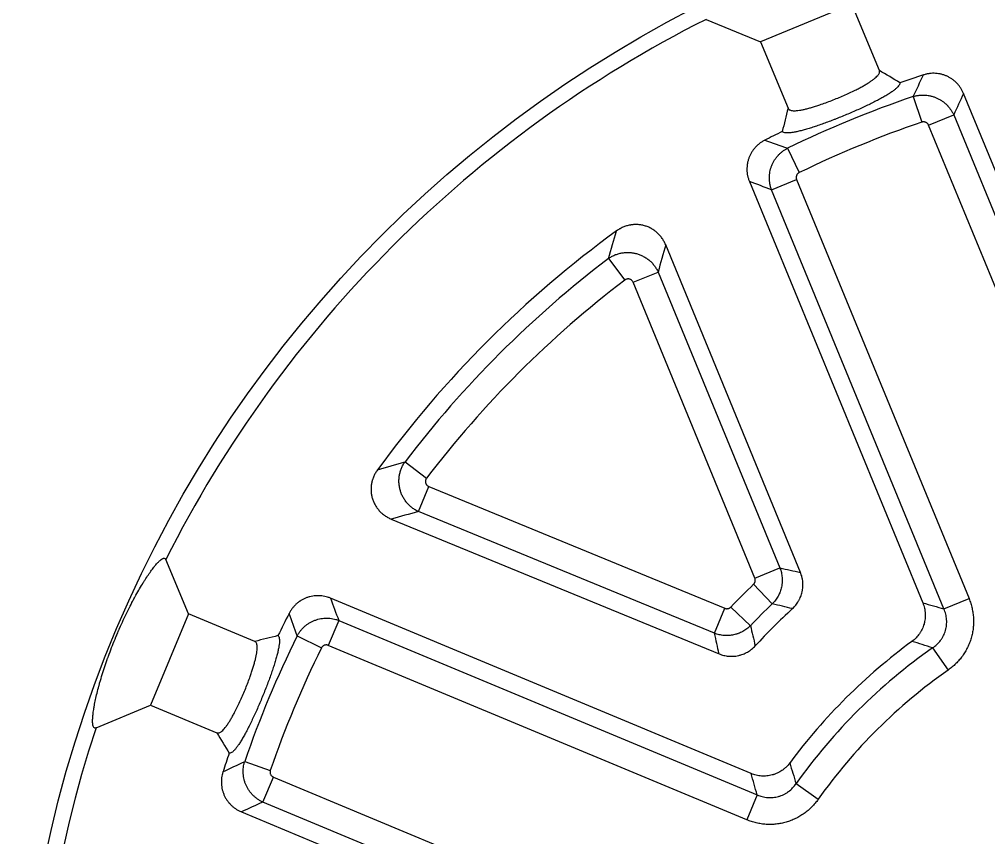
# Model space of a CAD drawing. Header units: millimetres. Extents: x -5 to 579, y 15 to 400.
# Drawn here: x 13.5 to 101.6, y 171.1 to 245.5 of the extents above; entities that cross this region are included whole.
import ezdxf

# ---------------------------------------------------------------- set-up
doc = ezdxf.new("R2010")
doc.units = ezdxf.units.MM
doc.layers.add('1', color=7, linetype='Continuous', true_color=0xffffff)

msp = doc.modelspace()

# ---------------------------------------------------------------- linework, layer by layer
at = {"layer": '1'}
for p, q in [((89.194, 246.906), (80.879, 243.461)), ((91.695, 240.867), (89.194, 246.906)), ((75.925, 245.514), (80.879, 243.461)), ((80.879, 243.461), (83.381, 237.423)), ((94.766, 238.493), (95.555, 236.162)), ((115.109, 200.446), (99.345, 238.775)), ((96.169, 235.883), (98.446, 236.819)), ((98.446, 236.819), (114.126, 198.695)), ((111.849, 197.758), (96.169, 235.883)), ((83.322, 233.787), (84.401, 231.574)), ((81.885, 230.008), (84.162, 230.944)), ((84.162, 230.944), (99.843, 192.82)), ((79.87, 230.765), (95.635, 192.436)), ((97.566, 191.883), (81.885, 230.008)), ((84.514, 195.205), (72.256, 225.007)), ((67.049, 223.76), (68.54, 221.801)), ((69.293, 221.596), (71.57, 222.533)), ((71.57, 222.533), (82.644, 195.609)), ((80.368, 194.672), (69.293, 221.596)), ((48.552, 205.264), (50.512, 203.772)), ((49.78, 200.742), (50.716, 203.019)), ((50.716, 203.019), (77.64, 191.945)), ((76.704, 189.668), (49.78, 200.742)), ((47.305, 200.056), (77.108, 187.798)), ((28.851, 191.433), (26.799, 196.388)), ((80.368, 194.672), (82.644, 195.609)), ((80.253, 194.129), (81.955, 192.35)), ((80.027, 176.906), (41.778, 192.861)), ((97.566, 191.883), (99.843, 192.82)), ((28.851, 191.433), (25.407, 183.118)), ((34.889, 188.932), (28.851, 191.433)), ((76.704, 189.668), (77.64, 191.945)), ((78.183, 192.06), (79.962, 190.358)), ((42.525, 190.842), (41.577, 188.57)), ((42.525, 190.842), (80.571, 174.973)), ((38.739, 189.424), (40.946, 188.334)), ((79.623, 172.7), (41.577, 188.57)), ((96.529, 188.34), (97.943, 186.325)), ((20.452, 181.066), (25.407, 183.118)), ((25.407, 183.118), (31.445, 180.617)), ((31.445, 180.617), (31.445, 180.617)), ((33.975, 178.004), (36.303, 177.203)), ((35.631, 174.316), (36.579, 176.588)), ((36.579, 176.588), (74.625, 160.718)), ((84.119, 175.991), (86.128, 174.568)), ((80.571, 174.973), (79.623, 172.7)), ((73.677, 158.446), (35.631, 174.316)), ((33.671, 173.427), (71.921, 157.472))]:
    msp.add_line(p, q, dxfattribs=at)
for radius in [112.5, 29.056, 27.116]:
    msp.add_circle((125.984, 146.328), radius, dxfattribs=at)
for radius, start, end in [(111.102, 116.78034, 153.21966), (98.884, 107.82906, 109.14137), (97.309, 108.71239, 116.00298), (94.847, 108.71239, 116.00298), (98.884, 115.85864, 116.88631), (98.884, 126.05475, 143.94525), (97.309, 127.27576, 142.72424), (94.847, 127.27576, 142.72424), (66.153, 133.73266, 136.26734), (63.691, 133.73266, 136.26734), (98.884, 152.82906, 154.14136), (62.116, 132.78899, 137.21101), (97.309, 153.71239, 161.00298), (52.884, 126.33085, 143.38452), (94.847, 153.71239, 161.00298), (51.309, 125.0342, 144.68117), (48.847, 125.0342, 144.68117), (111.102, 161.78034, 198.21966), (98.884, 160.85864, 161.88631)]:
    msp.add_arc((125.984, 146.328), radius, start, end, dxfattribs=at)
for points, knots in [([(83.381, 237.423), (83.381, 237.421), (83.396, 237.388), (83.437, 237.331), (83.536, 237.268), (83.67, 237.226), (83.841, 237.205), (84.046, 237.205), (84.285, 237.226), (84.555, 237.266), (84.854, 237.326), (85.178, 237.405), (85.525, 237.501), (85.893, 237.613), (86.32, 237.753), (86.808, 237.926), (87.354, 238.134), (87.906, 238.357), (88.452, 238.59), (88.983, 238.83), (89.446, 239.053), (89.843, 239.255), (90.178, 239.436), (90.487, 239.613), (90.767, 239.786), (91.015, 239.954), (91.229, 240.114), (91.406, 240.267), (91.543, 240.409), (91.641, 240.542), (91.7, 240.661), (91.72, 240.771), (91.708, 240.836), (91.695, 240.867)], [0, 0, 0, 0, 0.0015, 0.034162, 0.064671, 0.096608, 0.127422, 0.159121, 0.190242, 0.221717, 0.252951, 0.28414, 0.315366, 0.346638, 0.377964, 0.419388, 0.460943, 0.502646, 0.544347, 0.585895, 0.627306, 0.6586, 0.68985, 0.721063, 0.752247, 0.783512, 0.815041, 0.846063, 0.877711, 0.907731, 0.938885, 0.968398, 1, 1, 1, 1]), ([(93.56, 239.745), (93.561, 239.733), (93.562, 239.703), (93.553, 239.652), (93.522, 239.57), (93.45, 239.457), (93.313, 239.307), (93.125, 239.142), (92.889, 238.964), (92.606, 238.774), (92.28, 238.574), (91.913, 238.365), (91.51, 238.148), (91.073, 237.925), (90.609, 237.699), (90.121, 237.47), (89.615, 237.241), (89.094, 237.014), (88.566, 236.791), (88.124, 236.61), (87.77, 236.469), (87.418, 236.331), (86.983, 236.166), (86.474, 235.981), (85.981, 235.81), (85.511, 235.656), (85.068, 235.521), (84.655, 235.406), (84.276, 235.313), (83.936, 235.243), (83.636, 235.197), (83.379, 235.177), (83.168, 235.182), (83.004, 235.212), (82.907, 235.259), (82.867, 235.297), (82.855, 235.311)], [0, 0, 0, 0, 0.011354, 0.027779, 0.044204, 0.076955, 0.109754, 0.14236, 0.174739, 0.207196, 0.239782, 0.272039, 0.304234, 0.33665, 0.368854, 0.400876, 0.433042, 0.465289, 0.497265, 0.52929, 0.545436, 0.561591, 0.593666, 0.625699, 0.658013, 0.690322, 0.722485, 0.754823, 0.787404, 0.819771, 0.852184, 0.884907, 0.917498, 0.949985, 0.982664, 1, 1, 1, 1]), ([(99.345, 238.775), (99.309, 238.86), (99.232, 239.027), (99.093, 239.264), (98.987, 239.414), (98.902, 239.522), (98.873, 239.558), (98.827, 239.61), (98.812, 239.628), (98.781, 239.662), (98.702, 239.747), (98.553, 239.889), (98.339, 240.06), (98.185, 240.16), (98.065, 240.23), (98.025, 240.253), (97.943, 240.296), (97.902, 240.316), (97.777, 240.374), (97.607, 240.443), (97.432, 240.496), (97.299, 240.53), (97.231, 240.545), (97.163, 240.558), (97.118, 240.566), (97.095, 240.57), (96.98, 240.588), (96.797, 240.607), (96.523, 240.61), (96.34, 240.596), (96.203, 240.578), (96.157, 240.571), (96.066, 240.555), (96.021, 240.546), (95.885, 240.516), (95.796, 240.492), (95.708, 240.463)], [0, 0, 0, 0, 0.0625, 0.125, 0.1875, 0.1875, 0.21875, 0.21875, 0.234375, 0.234375, 0.25, 0.3125, 0.375, 0.4375, 0.4375, 0.46875, 0.46875, 0.5, 0.5, 0.5625, 0.625, 0.625, 0.65625, 0.671875, 0.671875, 0.6875, 0.6875, 0.75, 0.8125, 0.875, 0.875, 0.90625, 0.90625, 0.9375, 0.9375, 1, 1, 1, 1]), ([(94.766, 238.493), (94.854, 238.521), (94.943, 238.544), (95.078, 238.573), (95.124, 238.582), (95.215, 238.597), (95.261, 238.604), (95.399, 238.62), (95.582, 238.633), (95.857, 238.628), (96.04, 238.608), (96.178, 238.586), (96.224, 238.578), (96.315, 238.56), (96.36, 238.549), (96.494, 238.516), (96.67, 238.463), (96.841, 238.394), (96.967, 238.337), (97.009, 238.316), (97.091, 238.274), (97.132, 238.252), (97.254, 238.183), (97.41, 238.084), (97.628, 237.916), (97.764, 237.792), (97.845, 237.709), (97.861, 237.693), (97.893, 237.659), (97.909, 237.642), (97.955, 237.59), (97.985, 237.555), (98.073, 237.449), (98.183, 237.302), (98.327, 237.068), (98.409, 236.904), (98.446, 236.819)], [0, 0, 0, 0, 0.0625, 0.0625, 0.09375, 0.09375, 0.125, 0.125, 0.1875, 0.25, 0.3125, 0.3125, 0.34375, 0.34375, 0.375, 0.375, 0.4375, 0.5, 0.5, 0.53125, 0.53125, 0.5625, 0.5625, 0.625, 0.6875, 0.75, 0.75, 0.765625, 0.765625, 0.78125, 0.78125, 0.8125, 0.8125, 0.875, 0.9375, 1, 1, 1, 1]), ([(96.169, 235.883), (96.157, 235.911), (96.143, 235.939), (96.117, 235.977), (96.108, 235.99), (96.089, 236.014), (96.079, 236.026), (96.047, 236.06), (96.023, 236.08), (95.986, 236.107), (95.973, 236.115), (95.946, 236.131), (95.932, 236.138), (95.89, 236.157), (95.861, 236.167), (95.816, 236.178), (95.8, 236.181), (95.769, 236.185), (95.754, 236.187), (95.708, 236.189), (95.677, 236.188), (95.631, 236.181), (95.615, 236.178), (95.585, 236.171), (95.57, 236.167), (95.555, 236.162)], [0, 0, 0, 0, 0.125, 0.125, 0.1875, 0.1875, 0.25, 0.25, 0.375, 0.375, 0.4375, 0.4375, 0.5, 0.5, 0.625, 0.625, 0.6875, 0.6875, 0.75, 0.75, 0.875, 0.875, 0.9375, 0.9375, 1, 1, 1, 1]), ([(81.266, 234.524), (81.184, 234.482), (81.023, 234.391), (80.798, 234.235), (80.658, 234.117), (80.556, 234.023), (80.523, 233.991), (80.474, 233.942), (80.458, 233.925), (80.427, 233.892), (80.348, 233.807), (80.218, 233.647), (80.065, 233.419), (79.977, 233.258), (79.917, 233.133), (79.897, 233.091), (79.861, 233.006), (79.844, 232.963), (79.796, 232.834), (79.74, 232.66), (79.701, 232.481), (79.678, 232.345), (79.668, 232.277), (79.661, 232.208), (79.656, 232.162), (79.654, 232.139), (79.646, 232.024), (79.641, 231.84), (79.659, 231.566), (79.688, 231.385), (79.717, 231.25), (79.727, 231.204), (79.75, 231.115), (79.763, 231.07), (79.804, 230.938), (79.835, 230.85), (79.87, 230.765)], [0, 0, 0, 0, 0.0625, 0.125, 0.1875, 0.1875, 0.21875, 0.21875, 0.234375, 0.234375, 0.25, 0.3125, 0.375, 0.4375, 0.4375, 0.46875, 0.46875, 0.5, 0.5, 0.5625, 0.625, 0.625, 0.65625, 0.671875, 0.671875, 0.6875, 0.6875, 0.75, 0.8125, 0.875, 0.875, 0.90625, 0.90625, 0.9375, 0.9375, 1, 1, 1, 1]), ([(81.885, 230.008), (81.852, 230.094), (81.823, 230.181), (81.785, 230.315), (81.774, 230.359), (81.753, 230.45), (81.744, 230.495), (81.718, 230.631), (81.694, 230.813), (81.681, 231.088), (81.69, 231.272), (81.702, 231.411), (81.708, 231.457), (81.72, 231.549), (81.728, 231.595), (81.753, 231.731), (81.795, 231.91), (81.852, 232.085), (81.902, 232.215), (81.919, 232.257), (81.956, 232.343), (81.976, 232.385), (82.037, 232.51), (82.125, 232.672), (82.279, 232.901), (82.395, 233.044), (82.472, 233.13), (82.487, 233.148), (82.519, 233.181), (82.535, 233.198), (82.583, 233.248), (82.616, 233.28), (82.717, 233.375), (82.857, 233.494), (83.081, 233.652), (83.24, 233.744), (83.322, 233.787)], [0, 0, 0, 0, 0.0625, 0.0625, 0.09375, 0.09375, 0.125, 0.125, 0.1875, 0.25, 0.3125, 0.3125, 0.34375, 0.34375, 0.375, 0.375, 0.4375, 0.5, 0.5, 0.53125, 0.53125, 0.5625, 0.5625, 0.625, 0.6875, 0.75, 0.75, 0.765625, 0.765625, 0.78125, 0.78125, 0.8125, 0.8125, 0.875, 0.9375, 1, 1, 1, 1]), ([(84.401, 231.574), (84.373, 231.56), (84.347, 231.544), (84.31, 231.517), (84.298, 231.507), (84.275, 231.486), (84.264, 231.475), (84.232, 231.441), (84.214, 231.416), (84.189, 231.377), (84.182, 231.364), (84.168, 231.336), (84.162, 231.321), (84.145, 231.278), (84.137, 231.248), (84.129, 231.203), (84.127, 231.187), (84.125, 231.156), (84.124, 231.141), (84.125, 231.094), (84.128, 231.064), (84.138, 231.018), (84.142, 231.003), (84.151, 230.973), (84.156, 230.958), (84.162, 230.944)], [0, 0, 0, 0, 0.125, 0.125, 0.1875, 0.1875, 0.25, 0.25, 0.375, 0.375, 0.4375, 0.4375, 0.5, 0.5, 0.625, 0.625, 0.6875, 0.6875, 0.75, 0.75, 0.875, 0.875, 0.9375, 0.9375, 1, 1, 1, 1]), ([(72.256, 225.007), (72.213, 225.111), (72.117, 225.313), (72, 225.502), (71.873, 225.685), (71.804, 225.773), (71.711, 225.879), (71.692, 225.899), (71.654, 225.941), (71.596, 226.001), (71.535, 226.059), (71.412, 226.171), (71.325, 226.241), (71.145, 226.371), (71.051, 226.431), (70.928, 226.5), (70.903, 226.513), (70.853, 226.539), (70.778, 226.576), (70.701, 226.611), (70.547, 226.674), (70.442, 226.711), (70.228, 226.772), (70.119, 226.796), (69.952, 226.823), (69.896, 226.83), (69.785, 226.842), (69.73, 226.846), (69.563, 226.853), (69.451, 226.852), (69.285, 226.84), (69.229, 226.835), (69.146, 226.824), (69.118, 226.82), (69.063, 226.811), (69.035, 226.806), (68.897, 226.781), (68.788, 226.754), (68.575, 226.688), (68.471, 226.65), (68.318, 226.583), (68.267, 226.56), (68.192, 226.522), (68.167, 226.509), (68.117, 226.483), (68.093, 226.469), (67.97, 226.399), (67.876, 226.338), (67.785, 226.272)], [0, 0, 0, 0, 0.0625, 0.125, 0.125, 0.1875, 0.1875, 0.203125, 0.203125, 0.21875, 0.25, 0.25, 0.3125, 0.3125, 0.375, 0.375, 0.390625, 0.390625, 0.40625, 0.4375, 0.4375, 0.5, 0.5, 0.5625, 0.5625, 0.59375, 0.59375, 0.625, 0.625, 0.6875, 0.6875, 0.71875, 0.71875, 0.734375, 0.734375, 0.75, 0.75, 0.8125, 0.8125, 0.875, 0.875, 0.90625, 0.90625, 0.921875, 0.921875, 0.9375, 0.9375, 1, 1, 1, 1]), ([(67.049, 223.76), (67.139, 223.824), (67.233, 223.883), (67.379, 223.964), (67.429, 223.99), (67.529, 224.038), (67.58, 224.061), (67.733, 224.124), (67.942, 224.198), (68.159, 224.248), (68.297, 224.272), (68.324, 224.276), (68.38, 224.284), (68.463, 224.295), (68.547, 224.303), (68.714, 224.313), (68.825, 224.314), (69.048, 224.303), (69.159, 224.292), (69.298, 224.27), (69.326, 224.265), (69.382, 224.255), (69.464, 224.238), (69.546, 224.219), (69.707, 224.175), (69.813, 224.139), (70.021, 224.058), (70.123, 224.011), (70.322, 223.906), (70.418, 223.849), (70.603, 223.724), (70.691, 223.657), (70.861, 223.514), (70.942, 223.437), (71.057, 223.315), (71.094, 223.273), (71.166, 223.189), (71.201, 223.145), (71.3, 223.013), (71.362, 222.922), (71.474, 222.732), (71.525, 222.634), (71.57, 222.533)], [0, 0, 0, 0, 0.0625, 0.0625, 0.09375, 0.09375, 0.125, 0.125, 0.1875, 0.25, 0.25, 0.265625, 0.265625, 0.28125, 0.3125, 0.3125, 0.375, 0.375, 0.4375, 0.4375, 0.453125, 0.453125, 0.46875, 0.5, 0.5, 0.5625, 0.5625, 0.625, 0.625, 0.6875, 0.6875, 0.75, 0.75, 0.8125, 0.8125, 0.84375, 0.84375, 0.875, 0.875, 0.9375, 0.9375, 1, 1, 1, 1]), ([(69.293, 221.596), (69.279, 221.631), (69.261, 221.664), (69.229, 221.71), (69.217, 221.725), (69.192, 221.754), (69.179, 221.767), (69.137, 221.805), (69.106, 221.827), (69.039, 221.863), (69.005, 221.877), (68.95, 221.892), (68.932, 221.896), (68.894, 221.901), (68.857, 221.905), (68.819, 221.904), (68.791, 221.901), (68.782, 221.9), (68.763, 221.897), (68.754, 221.896), (68.707, 221.886), (68.671, 221.875), (68.62, 221.851), (68.603, 221.842), (68.571, 221.823), (68.555, 221.812), (68.54, 221.801)], [0, 0, 0, 0, 0.125, 0.125, 0.1875, 0.1875, 0.25, 0.25, 0.375, 0.375, 0.5, 0.5, 0.5625, 0.5625, 0.625, 0.6875, 0.6875, 0.71875, 0.71875, 0.75, 0.75, 0.875, 0.875, 0.9375, 0.9375, 1, 1, 1, 1]), ([(46.041, 204.527), (45.974, 204.436), (45.853, 204.249), (45.753, 204.05), (45.664, 203.846), (45.625, 203.741), (45.584, 203.606), (45.576, 203.579), (45.561, 203.525), (45.54, 203.444), (45.522, 203.362), (45.491, 203.198), (45.477, 203.088), (45.461, 202.866), (45.459, 202.755), (45.465, 202.614), (45.467, 202.586), (45.471, 202.53), (45.478, 202.446), (45.489, 202.363), (45.515, 202.198), (45.539, 202.09), (45.6, 201.876), (45.636, 201.77), (45.7, 201.614), (45.723, 201.562), (45.772, 201.461), (45.798, 201.412), (45.879, 201.266), (45.938, 201.172), (46.035, 201.036), (46.086, 200.97), (46.14, 200.905), (46.176, 200.862), (46.195, 200.841), (46.289, 200.737), (46.369, 200.658), (46.536, 200.511), (46.624, 200.442), (46.761, 200.347), (46.831, 200.301), (46.903, 200.257), (46.951, 200.229), (46.976, 200.215), (47.1, 200.147), (47.201, 200.099), (47.305, 200.056)], [0, 0, 0, 0, 0.0625, 0.125, 0.125, 0.1875, 0.1875, 0.203125, 0.203125, 0.21875, 0.25, 0.25, 0.3125, 0.3125, 0.375, 0.375, 0.390625, 0.390625, 0.40625, 0.4375, 0.4375, 0.5, 0.5, 0.5625, 0.5625, 0.59375, 0.59375, 0.625, 0.625, 0.6875, 0.6875, 0.71875, 0.734375, 0.734375, 0.75, 0.75, 0.8125, 0.8125, 0.875, 0.875, 0.90625, 0.921875, 0.921875, 0.9375, 0.9375, 1, 1, 1, 1]), ([(49.78, 200.742), (49.678, 200.787), (49.58, 200.839), (49.436, 200.924), (49.389, 200.954), (49.297, 201.016), (49.251, 201.048), (49.119, 201.148), (48.95, 201.291), (48.797, 201.453), (48.707, 201.56), (48.689, 201.582), (48.654, 201.625), (48.602, 201.692), (48.554, 201.76), (48.46, 201.899), (48.404, 201.994), (48.3, 202.192), (48.253, 202.294), (48.202, 202.425), (48.192, 202.451), (48.173, 202.504), (48.146, 202.584), (48.121, 202.665), (48.078, 202.826), (48.055, 202.935), (48.02, 203.156), (48.009, 203.267), (47.998, 203.492), (47.999, 203.604), (48.013, 203.826), (48.027, 203.937), (48.065, 204.155), (48.09, 204.264), (48.137, 204.425), (48.154, 204.478), (48.191, 204.583), (48.211, 204.635), (48.275, 204.788), (48.323, 204.887), (48.429, 205.08), (48.488, 205.173), (48.552, 205.264)], [0, 0, 0, 0, 0.0625, 0.0625, 0.09375, 0.09375, 0.125, 0.125, 0.1875, 0.25, 0.25, 0.265625, 0.265625, 0.28125, 0.3125, 0.3125, 0.375, 0.375, 0.4375, 0.4375, 0.453125, 0.453125, 0.46875, 0.5, 0.5, 0.5625, 0.5625, 0.625, 0.625, 0.6875, 0.6875, 0.75, 0.75, 0.8125, 0.8125, 0.84375, 0.84375, 0.875, 0.875, 0.9375, 0.9375, 1, 1, 1, 1]), ([(50.512, 203.772), (50.489, 203.742), (50.469, 203.71), (50.446, 203.659), (50.439, 203.641), (50.427, 203.605), (50.422, 203.587), (50.411, 203.532), (50.408, 203.494), (50.41, 203.418), (50.415, 203.381), (50.43, 203.327), (50.436, 203.309), (50.45, 203.274), (50.466, 203.24), (50.486, 203.208), (50.502, 203.185), (50.508, 203.177), (50.52, 203.162), (50.526, 203.155), (50.558, 203.12), (50.586, 203.095), (50.632, 203.063), (50.648, 203.052), (50.681, 203.034), (50.698, 203.026), (50.716, 203.019)], [0, 0, 0, 0, 0.125, 0.125, 0.1875, 0.1875, 0.25, 0.25, 0.375, 0.375, 0.5, 0.5, 0.5625, 0.5625, 0.625, 0.6875, 0.6875, 0.71875, 0.71875, 0.75, 0.75, 0.875, 0.875, 0.9375, 0.9375, 1, 1, 1, 1]), ([(20.452, 181.066), (20.438, 181.06), (20.424, 181.055), (20.401, 181.05), (20.392, 181.049), (20.373, 181.048), (20.347, 181.048), (20.323, 181.056), (20.277, 181.08), (20.225, 181.136), (20.19, 181.24), (20.169, 181.335), (20.163, 181.37), (20.156, 181.427), (20.154, 181.447), (20.15, 181.488), (20.149, 181.509), (20.142, 181.619), (20.142, 181.717), (20.149, 181.935), (20.158, 182.055), (20.183, 182.316), (20.2, 182.457), (20.233, 182.685), (20.246, 182.764), (20.262, 182.866), (20.266, 182.886), (20.273, 182.928), (20.284, 182.99), (20.295, 183.054), (20.335, 183.269), (20.407, 183.629), (20.498, 184.023), (20.598, 184.433), (20.653, 184.647), (20.721, 184.897), (20.729, 184.925), (20.744, 184.981), (20.752, 185.01), (20.776, 185.095), (20.824, 185.265), (20.874, 185.439), (20.979, 185.789), (21.052, 186.028), (21.208, 186.514), (21.291, 186.761), (21.421, 187.14), (21.466, 187.267), (21.523, 187.428), (21.535, 187.46), (21.558, 187.525), (21.57, 187.557), (21.605, 187.655), (21.628, 187.719), (21.748, 188.043), (21.846, 188.302), (22.049, 188.82), (22.153, 189.078), (22.314, 189.466), (22.369, 189.595), (22.452, 189.789), (22.493, 189.886), (22.535, 189.983), (22.564, 190.047), (22.578, 190.08), (22.705, 190.37), (22.819, 190.622), (23.05, 191.118), (23.282, 191.604), (23.517, 192.072), (23.65, 192.33), (23.665, 192.358), (23.695, 192.415), (23.739, 192.5), (23.842, 192.696), (23.93, 192.858), (24.104, 193.177), (24.333, 193.586), (24.557, 193.964), (24.695, 194.189), (24.722, 194.234), (24.777, 194.322), (24.858, 194.453), (24.938, 194.577), (25.094, 194.818), (25.196, 194.969), (25.391, 195.25), (25.486, 195.381), (25.622, 195.562), (25.667, 195.62), (25.733, 195.703), (25.754, 195.73), (25.797, 195.782), (25.818, 195.808), (25.922, 195.932), (26, 196.02), (26.146, 196.174), (26.215, 196.24), (26.342, 196.35), (26.401, 196.394), (26.469, 196.436), (26.482, 196.443), (26.507, 196.457), (26.545, 196.475), (26.579, 196.486), (26.642, 196.501), (26.716, 196.498), (26.767, 196.45), (26.791, 196.406), (26.795, 196.397), (26.799, 196.388)], [0, 0, 0, 0, 0.010037, 0.010037, 0.017268, 0.017268, 0.024499, 0.038961, 0.038961, 0.067885, 0.09681, 0.09681, 0.111272, 0.111272, 0.118503, 0.118503, 0.125734, 0.125734, 0.154658, 0.154658, 0.183583, 0.183583, 0.212507, 0.212507, 0.226969, 0.226969, 0.230585, 0.230585, 0.2342, 0.241431, 0.241431, 0.270355, 0.29928, 0.29928, 0.328204, 0.328204, 0.33182, 0.33182, 0.335435, 0.335435, 0.342666, 0.357128, 0.357128, 0.386053, 0.386053, 0.414977, 0.414977, 0.429439, 0.429439, 0.433055, 0.433055, 0.43667, 0.43667, 0.443901, 0.443901, 0.472826, 0.472826, 0.50175, 0.50175, 0.516212, 0.516212, 0.523443, 0.527059, 0.527059, 0.530674, 0.530674, 0.559599, 0.559599, 0.588523, 0.617447, 0.617447, 0.621063, 0.621063, 0.624678, 0.631909, 0.646371, 0.646371, 0.675296, 0.70422, 0.70422, 0.711451, 0.711451, 0.718682, 0.733144, 0.733144, 0.762069, 0.762069, 0.790993, 0.790993, 0.805455, 0.805455, 0.812686, 0.812686, 0.819917, 0.819917, 0.848842, 0.848842, 0.877766, 0.877766, 0.90669, 0.90669, 0.913921, 0.913921, 0.921152, 0.935615, 0.935615, 0.964539, 0.993463, 0.993463, 1, 1, 1, 1]), ([(82.644, 195.609), (82.698, 195.471), (82.742, 195.33), (82.791, 195.115), (82.805, 195.042), (82.828, 194.896), (82.836, 194.824), (82.854, 194.605), (82.855, 194.458), (82.843, 194.275), (82.84, 194.238), (82.833, 194.165), (82.829, 194.128), (82.814, 194.018), (82.801, 193.945), (82.755, 193.73), (82.714, 193.589), (82.638, 193.383), (82.61, 193.315), (82.564, 193.215), (82.549, 193.181), (82.515, 193.115), (82.498, 193.082), (82.41, 192.921), (82.331, 192.798), (82.156, 192.564), (82.059, 192.454), (81.955, 192.35)], [0, 0, 0, 0, 0.125, 0.125, 0.1875, 0.1875, 0.25, 0.25, 0.375, 0.375, 0.40625, 0.40625, 0.4375, 0.4375, 0.5, 0.5, 0.625, 0.625, 0.6875, 0.6875, 0.71875, 0.71875, 0.75, 0.75, 0.875, 0.875, 1, 1, 1, 1]), ([(83.789, 191.913), (83.899, 192.015), (84.102, 192.234), (84.27, 192.48), (84.364, 192.643), (84.382, 192.676), (84.417, 192.742), (84.468, 192.843), (84.512, 192.946), (84.593, 193.154), (84.636, 193.296), (84.676, 193.478), (84.684, 193.515), (84.697, 193.589), (84.703, 193.626), (84.719, 193.738), (84.727, 193.813), (84.741, 194.036), (84.739, 194.185), (84.72, 194.407), (84.711, 194.481), (84.692, 194.593), (84.686, 194.63), (84.67, 194.703), (84.662, 194.74), (84.618, 194.923), (84.571, 195.065), (84.514, 195.205)], [0, 0, 0, 0, 0.125, 0.25, 0.25, 0.28125, 0.28125, 0.3125, 0.375, 0.375, 0.5, 0.5, 0.53125, 0.53125, 0.5625, 0.5625, 0.625, 0.625, 0.75, 0.75, 0.8125, 0.8125, 0.84375, 0.84375, 0.875, 0.875, 1, 1, 1, 1]), ([(80.253, 194.129), (80.27, 194.146), (80.303, 194.183), (80.33, 194.223), (80.348, 194.256), (80.354, 194.267), (80.364, 194.289), (80.369, 194.3), (80.382, 194.335), (80.389, 194.358), (80.399, 194.406), (80.403, 194.431), (80.405, 194.48), (80.405, 194.504), (80.402, 194.541), (80.4, 194.553), (80.396, 194.577), (80.393, 194.59), (80.385, 194.626), (80.377, 194.649), (80.368, 194.672)], [0, 0, 0, 0, 0.125, 0.25, 0.25, 0.3125, 0.3125, 0.375, 0.375, 0.5, 0.5, 0.625, 0.625, 0.75, 0.75, 0.8125, 0.8125, 0.875, 0.875, 1, 1, 1, 1]), ([(41.778, 192.861), (41.692, 192.897), (41.519, 192.96), (41.254, 193.03), (41.073, 193.06), (40.936, 193.077), (40.89, 193.081), (40.821, 193.086), (40.798, 193.087), (40.752, 193.09), (40.636, 193.094), (40.43, 193.09), (40.158, 193.058), (39.978, 193.021), (39.844, 192.986), (39.799, 192.973), (39.711, 192.945), (39.667, 192.93), (39.538, 192.883), (39.369, 192.812), (39.208, 192.726), (39.09, 192.655), (39.031, 192.619), (38.974, 192.58), (38.936, 192.553), (38.917, 192.54), (38.824, 192.471), (38.681, 192.355), (38.485, 192.164), (38.366, 192.024), (38.281, 191.915), (38.254, 191.878), (38.2, 191.802), (38.175, 191.763), (38.1, 191.646), (38.054, 191.566), (38.012, 191.483)], [0, 0, 0, 0, 0.0625, 0.125, 0.1875, 0.1875, 0.21875, 0.21875, 0.234375, 0.234375, 0.25, 0.3125, 0.375, 0.4375, 0.4375, 0.46875, 0.46875, 0.5, 0.5, 0.5625, 0.625, 0.625, 0.65625, 0.671875, 0.671875, 0.6875, 0.6875, 0.75, 0.8125, 0.875, 0.875, 0.90625, 0.90625, 0.9375, 0.9375, 1, 1, 1, 1]), ([(95.635, 192.436), (95.698, 192.284), (95.747, 192.128), (95.802, 191.89), (95.817, 191.81), (95.835, 191.688), (95.84, 191.648), (95.848, 191.566), (95.851, 191.525), (95.864, 191.319), (95.86, 191.156), (95.834, 190.914), (95.822, 190.833), (95.799, 190.713), (95.786, 190.653), (95.771, 190.593), (95.761, 190.553), (95.756, 190.533), (95.706, 190.355), (95.649, 190.202), (95.545, 189.982), (95.507, 189.909), (95.446, 189.803), (95.424, 189.768), (95.38, 189.699), (95.358, 189.665), (95.24, 189.496), (95.136, 189.37), (94.909, 189.137), (94.786, 189.03), (94.653, 188.932)], [0, 0, 0, 0, 0.125, 0.125, 0.1875, 0.1875, 0.21875, 0.21875, 0.25, 0.25, 0.375, 0.375, 0.4375, 0.4375, 0.46875, 0.484375, 0.484375, 0.5, 0.5, 0.625, 0.625, 0.6875, 0.6875, 0.71875, 0.71875, 0.75, 0.75, 0.875, 0.875, 1, 1, 1, 1]), ([(99.843, 192.82), (99.901, 192.678), (100.005, 192.39), (100.125, 191.951), (100.18, 191.652), (100.222, 191.351), (100.237, 191.199), (100.254, 190.891), (100.256, 190.739), (100.247, 190.434), (100.225, 190.131), (100.178, 189.832), (100.133, 189.608), (100.116, 189.533), (100.08, 189.385), (100.06, 189.311), (99.995, 189.089), (99.946, 188.945), (99.836, 188.661), (99.714, 188.383), (99.569, 188.116), (99.413, 187.855), (99.329, 187.727), (99.149, 187.478), (98.96, 187.237), (98.649, 186.905), (98.311, 186.599), (98.069, 186.413), (97.943, 186.325)], [0, 0, 0, 0, 0.0625, 0.125, 0.1875, 0.1875, 0.25, 0.25, 0.3125, 0.3125, 0.375, 0.4375, 0.4375, 0.46875, 0.46875, 0.5, 0.5, 0.5625, 0.5625, 0.625, 0.6875, 0.6875, 0.75, 0.75, 0.8125, 0.875, 0.9375, 1, 1, 1, 1]), ([(77.64, 191.945), (77.663, 191.935), (77.71, 191.92), (77.758, 191.912), (77.795, 191.908), (77.807, 191.908), (77.832, 191.907), (77.844, 191.908), (77.881, 191.91), (77.905, 191.913), (77.953, 191.923), (77.977, 191.93), (78.023, 191.947), (78.045, 191.958), (78.077, 191.975), (78.088, 191.982), (78.108, 191.995), (78.119, 192.003), (78.148, 192.025), (78.166, 192.042), (78.183, 192.06)], [0, 0, 0, 0, 0.125, 0.25, 0.25, 0.3125, 0.3125, 0.375, 0.375, 0.5, 0.5, 0.625, 0.625, 0.75, 0.75, 0.8125, 0.8125, 0.875, 0.875, 1, 1, 1, 1]), ([(96.529, 188.34), (96.669, 188.434), (96.799, 188.538), (97.04, 188.767), (97.151, 188.892), (97.277, 189.061), (97.301, 189.096), (97.348, 189.165), (97.371, 189.2), (97.437, 189.307), (97.477, 189.38), (97.589, 189.604), (97.65, 189.759), (97.709, 189.962), (97.72, 190.003), (97.74, 190.085), (97.749, 190.126), (97.774, 190.249), (97.799, 190.414), (97.809, 190.58), (97.811, 190.705), (97.811, 190.747), (97.809, 190.831), (97.807, 190.873), (97.792, 191.084), (97.766, 191.249), (97.686, 191.571), (97.633, 191.729), (97.566, 191.883)], [0, 0, 0, 0, 0.125, 0.125, 0.25, 0.25, 0.28125, 0.28125, 0.3125, 0.3125, 0.375, 0.375, 0.5, 0.5, 0.53125, 0.53125, 0.5625, 0.5625, 0.625, 0.6875, 0.6875, 0.71875, 0.71875, 0.75, 0.75, 0.875, 0.875, 1, 1, 1, 1]), ([(38.739, 189.424), (38.781, 189.506), (38.828, 189.586), (38.903, 189.702), (38.929, 189.74), (38.983, 189.815), (39.011, 189.852), (39.097, 189.961), (39.217, 190.1), (39.415, 190.291), (39.559, 190.406), (39.672, 190.489), (39.71, 190.515), (39.787, 190.566), (39.826, 190.591), (39.945, 190.662), (40.107, 190.749), (40.277, 190.821), (40.406, 190.87), (40.45, 190.885), (40.538, 190.914), (40.583, 190.927), (40.718, 190.964), (40.898, 191.004), (41.171, 191.04), (41.355, 191.048), (41.47, 191.047), (41.494, 191.047), (41.54, 191.046), (41.563, 191.045), (41.633, 191.041), (41.679, 191.038), (41.816, 191.024), (41.998, 190.998), (42.265, 190.935), (42.439, 190.876), (42.525, 190.842)], [0, 0, 0, 0, 0.0625, 0.0625, 0.09375, 0.09375, 0.125, 0.125, 0.1875, 0.25, 0.3125, 0.3125, 0.34375, 0.34375, 0.375, 0.375, 0.4375, 0.5, 0.5, 0.53125, 0.53125, 0.5625, 0.5625, 0.625, 0.6875, 0.75, 0.75, 0.765625, 0.765625, 0.78125, 0.78125, 0.8125, 0.8125, 0.875, 0.9375, 1, 1, 1, 1]), ([(79.962, 190.358), (79.858, 190.253), (79.747, 190.156), (79.57, 190.023), (79.509, 189.981), (79.386, 189.901), (79.322, 189.864), (79.13, 189.759), (78.996, 189.699), (78.824, 189.635), (78.789, 189.623), (78.719, 189.6), (78.684, 189.589), (78.577, 189.559), (78.505, 189.541), (78.29, 189.495), (78.145, 189.476), (77.925, 189.462), (77.852, 189.46), (77.741, 189.461), (77.704, 189.462), (77.63, 189.465), (77.594, 189.467), (77.41, 189.483), (77.266, 189.505), (76.981, 189.571), (76.841, 189.614), (76.704, 189.668)], [0, 0, 0, 0, 0.125, 0.125, 0.1875, 0.1875, 0.25, 0.25, 0.375, 0.375, 0.40625, 0.40625, 0.4375, 0.4375, 0.5, 0.5, 0.625, 0.625, 0.6875, 0.6875, 0.71875, 0.71875, 0.75, 0.75, 0.875, 0.875, 1, 1, 1, 1]), ([(31.445, 180.617), (31.472, 180.606), (31.535, 180.592), (31.641, 180.609), (31.764, 180.667), (31.897, 180.764), (32.042, 180.903), (32.194, 181.079), (32.355, 181.292), (32.522, 181.539), (32.695, 181.818), (32.873, 182.127), (33.073, 182.498), (33.295, 182.938), (33.538, 183.45), (33.777, 183.986), (34.009, 184.535), (34.228, 185.085), (34.415, 185.584), (34.57, 186.026), (34.697, 186.411), (34.809, 186.778), (34.905, 187.126), (34.984, 187.451), (35.045, 187.75), (35.086, 188.021), (35.107, 188.26), (35.107, 188.467), (35.087, 188.639), (35.045, 188.776), (34.981, 188.877), (34.923, 188.918), (34.889, 188.932)], [0, 0, 0, 0, 0.027091, 0.059306, 0.089893, 0.121792, 0.152818, 0.184406, 0.215567, 0.246914, 0.278213, 0.309474, 0.340704, 0.382098, 0.42367, 0.465435, 0.507052, 0.548593, 0.590075, 0.621425, 0.652678, 0.683843, 0.714928, 0.746239, 0.777666, 0.808757, 0.840239, 0.871385, 0.903376, 0.934129, 0.966447, 1, 1, 1, 1]), ([(37.001, 189.457), (37.016, 189.445), (37.054, 189.405), (37.092, 189.326), (37.116, 189.224), (37.132, 189.106), (37.135, 188.928), (37.114, 188.669), (37.068, 188.368), (36.998, 188.027), (36.904, 187.647), (36.789, 187.233), (36.653, 186.789), (36.498, 186.319), (36.327, 185.826), (36.141, 185.316), (35.943, 184.795), (35.734, 184.265), (35.516, 183.733), (35.293, 183.205), (35.066, 182.685), (34.837, 182.179), (34.608, 181.691), (34.381, 181.228), (34.159, 180.792), (33.942, 180.389), (33.733, 180.024), (33.533, 179.699), (33.343, 179.417), (33.166, 179.182), (33.029, 179.027), (32.927, 178.928), (32.83, 178.845), (32.718, 178.775), (32.626, 178.75), (32.579, 178.751), (32.567, 178.752)], [0, 0, 0, 0, 0.017721, 0.050289, 0.066712, 0.083126, 0.115841, 0.148606, 0.181136, 0.213456, 0.245875, 0.278381, 0.310561, 0.342712, 0.375086, 0.407216, 0.439206, 0.471383, 0.503586, 0.535554, 0.567618, 0.599935, 0.632027, 0.66412, 0.696521, 0.728858, 0.761085, 0.79352, 0.826148, 0.858561, 0.891042, 0.907423, 0.923831, 0.956338, 0.988943, 1, 1, 1, 1]), ([(41.577, 188.57), (41.548, 188.582), (41.519, 188.591), (41.474, 188.601), (41.458, 188.604), (41.428, 188.607), (41.412, 188.608), (41.365, 188.609), (41.335, 188.607), (41.289, 188.599), (41.274, 188.596), (41.244, 188.588), (41.229, 188.583), (41.186, 188.567), (41.158, 188.554), (41.118, 188.529), (41.105, 188.521), (41.081, 188.502), (41.069, 188.492), (41.034, 188.461), (41.014, 188.438), (40.986, 188.401), (40.977, 188.388), (40.96, 188.361), (40.953, 188.348), (40.946, 188.334)], [0, 0, 0, 0, 0.125, 0.125, 0.1875, 0.1875, 0.25, 0.25, 0.375, 0.375, 0.4375, 0.4375, 0.5, 0.5, 0.625, 0.625, 0.6875, 0.6875, 0.75, 0.75, 0.875, 0.875, 0.9375, 0.9375, 1, 1, 1, 1]), ([(77.108, 187.798), (77.247, 187.741), (77.531, 187.649), (77.825, 187.6), (78.012, 187.583), (78.049, 187.58), (78.124, 187.577), (78.237, 187.573), (78.349, 187.576), (78.572, 187.59), (78.719, 187.611), (78.901, 187.651), (78.938, 187.66), (79.01, 187.678), (79.047, 187.689), (79.155, 187.721), (79.226, 187.746), (79.434, 187.826), (79.569, 187.89), (79.762, 188.002), (79.826, 188.041), (79.919, 188.105), (79.95, 188.126), (80.01, 188.171), (80.04, 188.194), (80.187, 188.311), (80.297, 188.413), (80.4, 188.524)], [0, 0, 0, 0, 0.125, 0.25, 0.25, 0.28125, 0.28125, 0.3125, 0.375, 0.375, 0.5, 0.5, 0.53125, 0.53125, 0.5625, 0.5625, 0.625, 0.625, 0.75, 0.75, 0.8125, 0.8125, 0.84375, 0.84375, 0.875, 0.875, 1, 1, 1, 1]), ([(35.631, 174.316), (35.547, 174.353), (35.464, 174.395), (35.344, 174.462), (35.304, 174.486), (35.225, 174.535), (35.187, 174.56), (35.072, 174.639), (34.926, 174.75), (34.723, 174.936), (34.599, 175.072), (34.51, 175.179), (34.481, 175.216), (34.425, 175.29), (34.398, 175.327), (34.319, 175.441), (34.222, 175.597), (34.139, 175.762), (34.082, 175.888), (34.064, 175.931), (34.03, 176.017), (34.014, 176.061), (33.969, 176.193), (33.917, 176.37), (33.864, 176.64), (33.845, 176.823), (33.838, 176.939), (33.837, 176.962), (33.835, 177.008), (33.834, 177.032), (33.834, 177.101), (33.834, 177.147), (33.839, 177.286), (33.853, 177.468), (33.9, 177.739), (33.947, 177.916), (33.975, 178.004)], [0, 0, 0, 0, 0.0625, 0.0625, 0.09375, 0.09375, 0.125, 0.125, 0.1875, 0.25, 0.3125, 0.3125, 0.34375, 0.34375, 0.375, 0.375, 0.4375, 0.5, 0.5, 0.53125, 0.53125, 0.5625, 0.5625, 0.625, 0.6875, 0.75, 0.75, 0.765625, 0.765625, 0.78125, 0.78125, 0.8125, 0.8125, 0.875, 0.9375, 1, 1, 1, 1]), ([(36.303, 177.203), (36.293, 177.173), (36.286, 177.143), (36.279, 177.098), (36.277, 177.082), (36.276, 177.051), (36.275, 177.036), (36.277, 176.989), (36.282, 176.959), (36.292, 176.914), (36.296, 176.899), (36.306, 176.869), (36.312, 176.855), (36.331, 176.812), (36.346, 176.786), (36.373, 176.748), (36.382, 176.735), (36.403, 176.712), (36.413, 176.7), (36.447, 176.668), (36.471, 176.649), (36.51, 176.623), (36.523, 176.615), (36.551, 176.601), (36.565, 176.594), (36.579, 176.588)], [0, 0, 0, 0, 0.125, 0.125, 0.1875, 0.1875, 0.25, 0.25, 0.375, 0.375, 0.4375, 0.4375, 0.5, 0.5, 0.625, 0.625, 0.6875, 0.6875, 0.75, 0.75, 0.875, 0.875, 0.9375, 0.9375, 1, 1, 1, 1]), ([(83.536, 177.871), (83.438, 177.738), (83.33, 177.616), (83.154, 177.446), (83.063, 177.365), (82.966, 177.289), (82.9, 177.239), (82.867, 177.215), (82.697, 177.099), (82.555, 177.018), (82.334, 176.915), (82.259, 176.884), (82.144, 176.842), (82.086, 176.822), (82.027, 176.804), (81.987, 176.792), (81.968, 176.786), (81.789, 176.737), (81.629, 176.707), (81.386, 176.683), (81.305, 176.678), (81.182, 176.676), (81.142, 176.676), (81.06, 176.678), (81.018, 176.68), (80.813, 176.693), (80.652, 176.718), (80.335, 176.792), (80.18, 176.843), (80.027, 176.906)], [0, 0, 0, 0, 0.125, 0.125, 0.1875, 0.21875, 0.21875, 0.25, 0.25, 0.375, 0.375, 0.4375, 0.4375, 0.46875, 0.484375, 0.484375, 0.5, 0.5, 0.625, 0.625, 0.6875, 0.6875, 0.71875, 0.71875, 0.75, 0.75, 0.875, 0.875, 1, 1, 1, 1]), ([(32, 177.072), (31.972, 176.984), (31.922, 176.806), (31.874, 176.536), (31.858, 176.354), (31.852, 176.216), (31.851, 176.17), (31.852, 176.1), (31.852, 176.077), (31.853, 176.031), (31.858, 175.916), (31.879, 175.71), (31.932, 175.441), (31.983, 175.265), (32.029, 175.134), (32.045, 175.091), (32.08, 175.005), (32.098, 174.963), (32.155, 174.837), (32.239, 174.675), (32.338, 174.521), (32.418, 174.408), (32.459, 174.353), (32.502, 174.299), (32.532, 174.263), (32.547, 174.246), (32.622, 174.158), (32.749, 174.025), (32.955, 173.844), (33.104, 173.737), (33.22, 173.661), (33.259, 173.636), (33.339, 173.589), (33.379, 173.567), (33.502, 173.502), (33.585, 173.462), (33.671, 173.427)], [0, 0, 0, 0, 0.0625, 0.125, 0.1875, 0.1875, 0.21875, 0.21875, 0.234375, 0.234375, 0.25, 0.3125, 0.375, 0.4375, 0.4375, 0.46875, 0.46875, 0.5, 0.5, 0.5625, 0.625, 0.625, 0.65625, 0.671875, 0.671875, 0.6875, 0.6875, 0.75, 0.8125, 0.875, 0.875, 0.90625, 0.90625, 0.9375, 0.9375, 1, 1, 1, 1]), ([(80.571, 174.973), (80.725, 174.905), (80.882, 174.851), (81.204, 174.769), (81.369, 174.742), (81.579, 174.726), (81.621, 174.724), (81.705, 174.722), (81.747, 174.721), (81.873, 174.723), (81.956, 174.728), (82.204, 174.753), (82.369, 174.784), (82.572, 174.843), (82.612, 174.855), (82.692, 174.882), (82.732, 174.896), (82.849, 174.941), (83.001, 175.009), (83.147, 175.089), (83.255, 175.154), (83.29, 175.176), (83.36, 175.223), (83.394, 175.247), (83.564, 175.373), (83.689, 175.483), (83.919, 175.723), (84.024, 175.852), (84.119, 175.991)], [0, 0, 0, 0, 0.125, 0.125, 0.25, 0.25, 0.28125, 0.28125, 0.3125, 0.3125, 0.375, 0.375, 0.5, 0.5, 0.53125, 0.53125, 0.5625, 0.5625, 0.625, 0.6875, 0.6875, 0.71875, 0.71875, 0.75, 0.75, 0.875, 0.875, 1, 1, 1, 1]), ([(86.128, 174.568), (86.039, 174.442), (85.852, 174.201), (85.544, 173.865), (85.21, 173.556), (84.969, 173.368), (84.718, 173.189), (84.59, 173.106), (84.328, 172.95), (84.06, 172.807), (83.782, 172.687), (83.568, 172.605), (83.496, 172.579), (83.351, 172.531), (83.278, 172.508), (83.056, 172.445), (82.908, 172.409), (82.609, 172.35), (82.309, 172.304), (82.006, 172.284), (81.702, 172.276), (81.549, 172.279), (81.242, 172.298), (81.09, 172.313), (80.789, 172.357), (80.491, 172.414), (80.052, 172.535), (79.765, 172.641), (79.623, 172.7)], [0, 0, 0, 0, 0.0625, 0.125, 0.1875, 0.25, 0.25, 0.3125, 0.3125, 0.375, 0.4375, 0.4375, 0.46875, 0.46875, 0.5, 0.5, 0.5625, 0.5625, 0.625, 0.6875, 0.6875, 0.75, 0.75, 0.8125, 0.8125, 0.875, 0.9375, 1, 1, 1, 1])]:
    msp.add_open_spline(points, degree=3, knots=knots, dxfattribs=at)
for points in [[(93.56, 239.745), (92.938, 240.118), (92.316, 240.492), (91.695, 240.867)], [(94.766, 238.493), (95.078, 239.154), (95.392, 239.81), (95.708, 240.464)], [(99.345, 238.775), (99.044, 238.126), (98.744, 237.474), (98.446, 236.819)], [(83.381, 237.423), (83.207, 236.719), (83.031, 236.015), (82.855, 235.311)], [(81.266, 234.524), (81.95, 234.281), (82.635, 234.036), (83.322, 233.787)], [(81.885, 230.008), (81.212, 230.263), (80.54, 230.516), (79.87, 230.765)], [(67.049, 223.76), (67.291, 224.604), (67.537, 225.441), (67.785, 226.272)], [(72.256, 225.007), (72.025, 224.189), (71.796, 223.364), (71.57, 222.533)], [(46.041, 204.527), (46.871, 204.776), (47.708, 205.021), (48.552, 205.264)], [(49.78, 200.742), (48.948, 200.516), (48.124, 200.288), (47.305, 200.056)], [(82.644, 195.609), (83.267, 195.477), (83.89, 195.342), (84.514, 195.205)], [(41.778, 192.861), (42.023, 192.19), (42.272, 191.517), (42.525, 190.842)], [(83.789, 191.913), (83.176, 192.062), (82.565, 192.207), (81.955, 192.35)], [(95.635, 192.436), (96.277, 192.256), (96.92, 192.072), (97.566, 191.883)], [(38.739, 189.424), (38.493, 190.112), (38.251, 190.799), (38.012, 191.484)], [(77.108, 187.798), (76.97, 188.423), (76.835, 189.046), (76.704, 189.668)], [(79.962, 190.358), (80.105, 189.747), (80.251, 189.136), (80.4, 188.524)], [(37.001, 189.457), (36.297, 189.281), (35.593, 189.106), (34.889, 188.932)], [(96.529, 188.34), (95.903, 188.542), (95.277, 188.74), (94.653, 188.932)], [(31.445, 180.617), (31.82, 179.996), (32.194, 179.374), (32.567, 178.752)], [(32, 177.072), (32.655, 177.384), (33.313, 177.695), (33.975, 178.004)], [(83.536, 177.871), (83.726, 177.245), (83.92, 176.619), (84.119, 175.991)], [(80.571, 174.973), (80.385, 175.619), (80.204, 176.263), (80.027, 176.906)], [(35.631, 174.316), (34.974, 174.021), (34.321, 173.724), (33.671, 173.427)]]:
    msp.add_open_spline(points, degree=3, dxfattribs=at)

doc.saveas('drawing.dxf')
